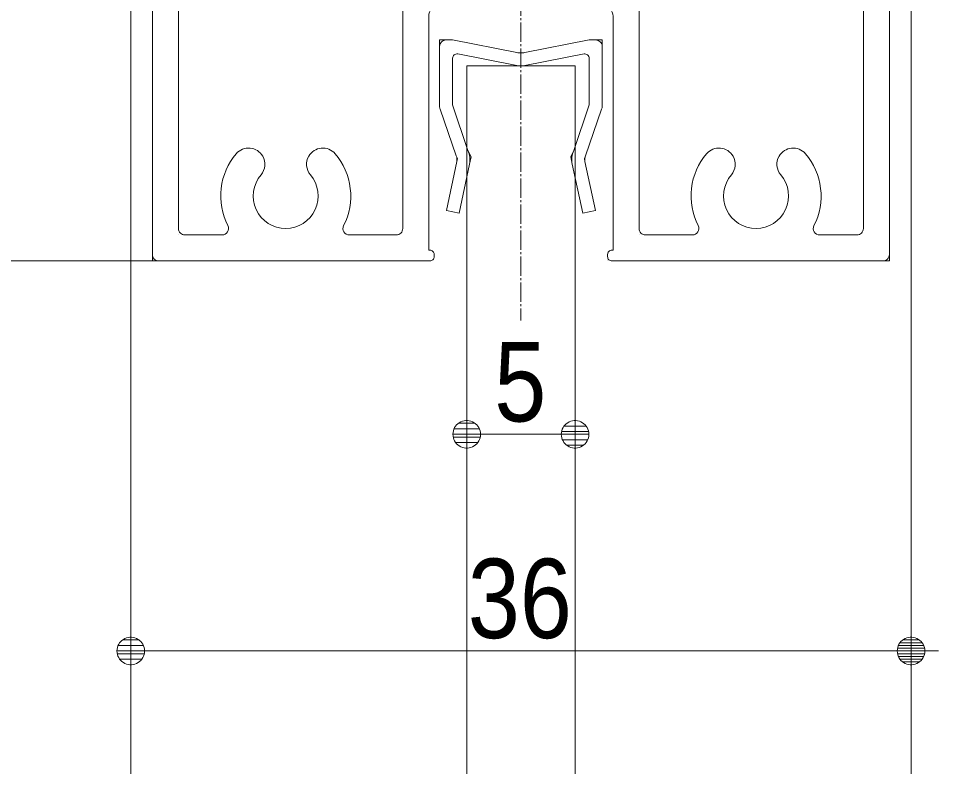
# Model space of a CAD drawing. Units: millimetres, scale not verified. Extents: x -6062 to 6062, y -3045 to 3045.
# Drawn here: x 398.9 to 823.4, y -43.1 to 302.2 of the extents above; entities that cross this region are included whole.
import ezdxf
from ezdxf.enums import TextEntityAlignment as Align

# ---------------------------------------------------------------- set-up
doc = ezdxf.new("R2010")
doc.units = ezdxf.units.MM
doc.header["$LTSCALE"] = 20
doc.linetypes.add('CHAIN2', pattern=[12, 9, -1, 1, -1])
for name, color, linetype, lineweight in [('0-1_0', 7, 'Continuous', 9), ('0-2_2寸法-1', 7, 'Continuous', 9), ('0-4_3一般', 7, 'Continuous', 9)]:
    doc.layers.add(name, color=color, linetype=linetype, lineweight=lineweight)
doc.styles.add('ＭＳ Ｐゴシック', font='')
doc.styles.get('ＭＳ Ｐゴシック').set_extended_font_data('MS PGothic')

# ---------------------------------------------------------------- blocks, each defined once
blk = doc.blocks.new('グループ-66')
at = {"layer": '0-4_3一般', "linetype": 'CHAIN2'}
blk.add_line((48363.7, 19926.8), (48363.7, 3255.3), dxfattribs=at)
blk = doc.blocks.new('グループ-67')
at = {"layer": '0-4_3一般'}
for p, q in [((45063.7, 10804.9), (45103.7, 10804.9)), ((51623.7, 10804.9), (51663.7, 10804.9)), ((44963.7, 10704.9), (44963.7, 3864.9)), ((51523.7, 10704.9), (51523.7, 10304.9)), ((51763.7, 3864.9), (51763.7, 10704.9)), ((49343.7, 10304.9), (51523.7, 10304.9)), ((47543.7, 10024.9), (47543.7, 10144.9)), ((47543.7, 10144.9), (47543.7, 10024.9)), ((49183.7, 10144.9), (49183.7, 10024.9)), ((45605.8, 9964.9), (45603.7, 9964.9)), ((47483.7, 9964.9), (46923.7, 9964.9)), ((49803.7, 9964.9), (49243.7, 9964.9)), ((51123.7, 9964.9), (51121.5, 9964.9)), ((46863.7, 8064.9), (46863.7, 9904.9)), ((49863.7, 9904.9), (49863.7, 8064.9)), ((45203.7, 4104.9), (45203.7, 9564.9)), ((51523.7, 9564.9), (51523.7, 4104.9)), ((46083.9, 9195.1), (46084.1, 9195.1)), ((50643.5, 9195.1), (50643.7, 9195.1)), ((46583.7, 9033.3), (46583.7, 7784.9)), ((50143.7, 9033.3), (50143.7, 7784.9)), ((46923.7, 8004.9), (47483.7, 8004.9)), ((49303.7, 8004.9), (49803.7, 8004.9)), ((47543.7, 7944.9), (47543.7, 7264.9)), ((49183.7, 7884.9), (49183.7, 7264.9)), ((47203.7, 7724.9), (46643.7, 7724.9)), ((47263.7, 6984.9), (47263.7, 7664.9)), ((49463.7, 6984.9), (49463.7, 7664.9)), ((50083.7, 7724.9), (49523.7, 7724.9)), ((49083.7, 7164.9), (47643.7, 7164.9)), ((47363.7, 6884.9), (48103.7, 6884.9)), ((48623.7, 6884.9), (49363.7, 6884.9)), ((48163.7, 6824.9), (48163.7, 6464.9)), ((48563.7, 6824.9), (48563.7, 6464.9)), ((47373.7, 6404.9), (48103.7, 6404.9)), ((48623.7, 6404.9), (49353.7, 6404.9)), ((47273.7, 4104.9), (47273.7, 6304.9)), ((49453.7, 4104.9), (49453.7, 6304.9)), ((47613.7, 6164.9), (49113.7, 6164.9)), ((47513.7, 3904.9), (47513.7, 6064.9)), ((49213.7, 6064.9), (49213.7, 3904.9)), ((45203.7, 4044.9), (45203.9, 4044.9)), ((45263.7, 4044.9), (45605.8, 4044.9)), ((47213.7, 4044.9), (46781.5, 4044.9)), ((49453.7, 4044.9), (49453.9, 4044.9)), ((49945.8, 4044.9), (49513.7, 4044.9)), ((51121.5, 4044.9), (51463.7, 4044.9)), ((44963.7, 3864.9), (44963.7, 3804.9)), ((47513.7, 3904.9), (47523.7, 3904.9)), ((47563.7, 3864.9), (47563.7, 3844.9)), ((49163.7, 3864.9), (49163.7, 3844.9)), ((49213.7, 3904.9), (49203.7, 3904.9)), ((51763.7, 3864.9), (51763.7, 3804.9)), ((45023.7, 3804.9), (44963.7, 3804.9)), ((47523.7, 3804.9), (45023.7, 3804.9)), ((49163.7, 3804.9), (49163.9, 3804.9)), ((49203.7, 3804.9), (51703.7, 3804.9)), ((51703.7, 3804.9), (51763.7, 3804.9))]:
    blk.add_line(p, q, dxfattribs=at)
blk.add_lwpolyline([(45203.7, 10704.9), (45203.7, 10304.9), (47383.7, 10304.9)], dxfattribs=at)
for centre, radius, start, end in [((45063.7, 10704.9), 100, 90, 135), ((45103.7, 10704.9), 100, 45, 90), ((51623.7, 10704.9), 100, 90, 135), ((51663.7, 10704.9), 100, 45, 90), ((45063.7, 10704.9), 100, 135, 180), ((45103.7, 10704.9), 100, 0, 45), ((51623.7, 10704.9), 100, 135, 180), ((51663.7, 10704.9), 100, 0, 45), ((47383.7, 10144.9), 160, 45, 90), ((49343.7, 10144.9), 160, 90, 135), ((47383.7, 10144.9), 160, 0, 45), ((49343.7, 10144.9), 160, 135, 180), ((47483.7, 10024.9), 60, 315, 0), ((49243.7, 10024.9), 60, 180, 225), ((45603.7, 9564.9), 400, 90, 135), ((45605.8, 9904.9), 60, 31.48215, 90), ((45605.8, 9904.9), 60, 332.96431, 31.48215), ((46923.7, 9904.9), 60, 135, 180), ((46923.7, 9904.9), 60, 90, 135), ((47483.7, 10024.9), 60, 270, 315), ((49243.7, 10024.9), 60, 225, 270), ((49803.7, 9904.9), 60, 45, 90), ((49803.7, 9904.9), 60, 0, 45), ((51121.5, 9904.9), 60, 148.51785, 207.03569), ((51121.5, 9904.9), 60, 90, 148.51785), ((51123.7, 9564.9), 400, 45, 90), ((46193.7, 9604.9), 600, 152.96431, 164.24654), ((46193.7, 9604.9), 300, 110.26439, 175.52878), ((46193.7, 9604.9), 300, 45, 110.26439), ((50533.7, 9604.9), 300, 69.73561, 135), ((50533.7, 9604.9), 300, 4.47122, 69.73561), ((50533.7, 9604.9), 600, 15.75346, 27.03569), ((45603.7, 9564.9), 400, 135, 180), ((46193.7, 9604.9), 600, 164.24654, 175.52878), ((46193.7, 9604.9), 300, 339.73561, 45), ((50533.7, 9604.9), 300, 135, 200.26439), ((50533.7, 9604.9), 600, 4.47122, 15.75346), ((51123.7, 9564.9), 400, 0, 45), ((45745, 9640), 150, 175.52878, 265.52878), ((45745, 9640), 150, 265.52878, 355.52878), ((50982.3, 9640), 150, 184.47122, 274.47122), ((50982.3, 9640), 150, 274.47122, 4.47122), ((46193.7, 9604.9), 300, 274.47122, 339.73561), ((50533.7, 9604.9), 300, 200.26439, 265.52878), ((46228.7, 9156.3), 150, 129.73561, 165), ((46228.7, 9156.3), 150, 94.47122, 129.73561), ((50498.6, 9156.3), 150, 50.26439, 85.52878), ((50498.6, 9156.3), 150, 15, 50.26439), ((46228.7, 9156.3), 150, 165, 219.73561), ((50498.6, 9156.3), 150, 320.26439, 15), ((46193.7, 9604.9), 600, 287.23561, 300), ((46523.7, 9033.3), 60, 60, 120), ((46523.7, 9033.3), 60, 0, 60), ((50203.7, 9033.3), 60, 120, 180), ((50203.7, 9033.3), 60, 60, 120), ((50533.7, 9604.9), 600, 240, 252.76439), ((46228.7, 9156.3), 150, 219.73561, 274.47122), ((46193.7, 9604.9), 600, 274.47122, 287.23561), ((50533.7, 9604.9), 600, 252.76439, 265.52878), ((50498.6, 9156.3), 150, 265.52878, 320.26439), ((46923.7, 8064.9), 60, 180, 225), ((46923.7, 8064.9), 60, 225, 270), ((47483.7, 7944.9), 60, 45, 90), ((47483.7, 7944.9), 60, 0, 45), ((49303.7, 7884.9), 120, 90, 135), ((49803.7, 8064.9), 60, 270, 315), ((49803.7, 8064.9), 60, 315, 0), ((49303.7, 7884.9), 120, 135, 180), ((46643.7, 7784.9), 60, 180, 225), ((46643.7, 7784.9), 60, 180, 225), ((46643.7, 7784.9), 60, 225, 270), ((46643.7, 7784.9), 60, 225, 270), ((50083.7, 7784.9), 60, 270, 315), ((50083.7, 7784.9), 60, 270, 315), ((50083.7, 7784.9), 60, 315, 0), ((50083.7, 7784.9), 60, 315, 0), ((47203.7, 7664.9), 60, 45, 90), ((47203.7, 7664.9), 60, 0, 45), ((49523.7, 7664.9), 60, 135, 180), ((49523.7, 7664.9), 60, 90, 135), ((47643.7, 7264.9), 100, 180, 225), ((49083.7, 7264.9), 100, 315, 0), ((47643.7, 7264.9), 100, 225, 270), ((49083.7, 7264.9), 100, 270, 315), ((47363.7, 6984.9), 100, 180, 225), ((49363.7, 6984.9), 100, 315, 0), ((47363.7, 6984.9), 100, 225, 270), ((48103.7, 6824.9), 60, 45, 90), ((48623.7, 6824.9), 60, 90, 135), ((49363.7, 6984.9), 100, 270, 315), ((48103.7, 6824.9), 60, 0, 45), ((48623.7, 6824.9), 60, 135, 180), ((48103.7, 6464.9), 60, 315, 0), ((48623.7, 6464.9), 60, 180, 225), ((47373.7, 6304.9), 100, 135, 180), ((47373.7, 6304.9), 100, 90, 135), ((48103.7, 6464.9), 60, 270, 315), ((48623.7, 6464.9), 60, 225, 270), ((49353.7, 6304.9), 100, 45, 90), ((49353.7, 6304.9), 100, 0, 45), ((47613.7, 6064.9), 100, 135, 180), ((47613.7, 6064.9), 100, 90, 135), ((49113.7, 6064.9), 100, 45, 90), ((49113.7, 6064.9), 100, 0, 45), ((45851.6, 4697.3), 150, 84.73561, 139.47122), ((45851.6, 4697.3), 150, 30, 84.73561), ((46535.7, 4697.3), 150, 95.26439, 150), ((46535.7, 4697.3), 150, 40.52878, 95.26439), ((50191.6, 4697.3), 150, 84.73561, 139.47122), ((50191.6, 4697.3), 150, 30, 84.73561), ((50875.7, 4697.3), 150, 95.26439, 150), ((50875.7, 4697.3), 150, 40.52878, 95.26439), ((46193.7, 4404.9), 600, 139.47122, 173.25346), ((45851.6, 4697.3), 150, 354.73561, 30), ((46535.7, 4697.3), 150, 150, 185.26439), ((46193.7, 4404.9), 600, 6.74654, 40.52878), ((50533.7, 4404.9), 600, 139.47122, 173.25346), ((50191.6, 4697.3), 150, 354.73561, 30), ((50875.7, 4697.3), 150, 150, 185.26439), ((50533.7, 4404.9), 600, 6.74654, 40.52878), ((45851.6, 4697.3), 150, 319.47122, 354.73561), ((46535.7, 4697.3), 150, 185.26439, 220.52878), ((50191.6, 4697.3), 150, 319.47122, 354.73561), ((50875.7, 4697.3), 150, 185.26439, 220.52878), ((46193.7, 4404.9), 300, 139.47122, 204.73561), ((46193.7, 4404.9), 300, 335.26439, 40.52878), ((50533.7, 4404.9), 300, 139.47122, 204.73561), ((50533.7, 4404.9), 300, 335.26439, 40.52878), ((46193.7, 4404.9), 600, 173.25346, 207.0357), ((46193.7, 4404.9), 600, 332.9643, 6.74654), ((50533.7, 4404.9), 600, 173.25346, 207.03569), ((50533.7, 4404.9), 600, 332.96431, 6.74654), ((46193.7, 4404.9), 300, 204.73561, 270), ((46193.7, 4404.9), 300, 270, 335.26439), ((50533.7, 4404.9), 300, 204.73561, 270), ((50533.7, 4404.9), 300, 270, 335.26439), ((45263.7, 4104.9), 60, 180, 225), ((45605.8, 4104.9), 60, 328.51785, 27.0357), ((46781.5, 4104.9), 60, 152.9643, 211.48215), ((47213.7, 4104.9), 60, 315, 0), ((49513.7, 4104.9), 60, 180, 225), ((49945.8, 4104.9), 60, 328.51785, 27.03569), ((51121.5, 4104.9), 60, 152.96431, 211.48215), ((51463.7, 4104.9), 60, 315, 0), ((45263.7, 4104.9), 60, 225, 270), ((45605.8, 4104.9), 60, 270, 328.51785), ((46781.5, 4104.9), 60, 211.48215, 270), ((47213.7, 4104.9), 60, 270, 315), ((49513.7, 4104.9), 60, 225, 270), ((49945.8, 4104.9), 60, 270, 328.51785), ((51121.5, 4104.9), 60, 211.48215, 270), ((51463.7, 4104.9), 60, 270, 315), ((45023.7, 3864.9), 60, 180, 225), ((45023.7, 3864.9), 60, 225, 270), ((47523.7, 3864.9), 40, 45, 90), ((47523.7, 3864.9), 40, 0, 45), ((47523.7, 3844.9), 40, 315, 0), ((49203.7, 3864.9), 40, 135, 180), ((49203.7, 3844.9), 40, 180, 225), ((49203.7, 3864.9), 40, 90, 135), ((51703.7, 3864.9), 60, 270, 315), ((51703.7, 3864.9), 60, 315, 0), ((47523.7, 3844.9), 40, 270, 315), ((49203.7, 3844.9), 40, 225, 270)]:
    blk.add_arc(centre, radius, start, end, dxfattribs=at)
blk = doc.blocks.new('グループ-79')
at = {"layer": '0-4_3一般'}
for p, q in [((47613.7, 5844.9), (47613.7, 5784.9)), ((47613.7, 5844.9), (47673.7, 5844.9)), ((47613.7, 5231.5), (47613.7, 5784.9)), ((47673.7, 5844.9), (47733.7, 5844.9)), ((48326.3, 5728.4), (47733.7, 5844.9)), ((48401, 5728.4), (48993.7, 5844.9)), ((48993.7, 5844.9), (49053.7, 5844.9)), ((49113.7, 5844.9), (49053.7, 5844.9)), ((49113.7, 5844.9), (49113.7, 5784.9)), ((49113.7, 5784.9), (49113.7, 5231.5)), ((48326.3, 5608.4), (47781.1, 5715.9)), ((48401, 5608.4), (48946.2, 5715.9)), ((47733.7, 5244.9), (47733.7, 5676.6)), ((48993.7, 5244.9), (48993.7, 5676.6)), ((47766.4, 4774.6), (47619.4, 5205.8)), ((47733.7, 5244.9), (47874.9, 4825.8)), ((48852.4, 4825.8), (48993.7, 5244.9)), ((49107.9, 5205.8), (48960.9, 4774.6)), ((47777.9, 4750.2), (47766.4, 4774.6)), ((47903.7, 4764.9), (47874.9, 4825.8)), ((47903.7, 4764.9), (47889.7, 4699)), ((48823.7, 4764.9), (48852.4, 4825.8)), ((48823.7, 4764.9), (48837.6, 4699)), ((48949.4, 4750.2), (48960.9, 4774.6)), ((47777.9, 4750.2), (47772.3, 4723.9)), ((48949.4, 4750.2), (48955, 4723.9))]:
    blk.add_line(p, q, dxfattribs=at)
for points in [[(47889.7, 4699), (47793.7, 4244.9), (47676.3, 4269.7), (47772.3, 4723.9)], [(48955, 4723.9), (49051.1, 4269.7), (48933.7, 4244.9), (48837.6, 4699)]]:
    blk.add_lwpolyline(points, dxfattribs=at)
for centre, radius, start, end in [((47673.7, 5784.9), 60, 135, 180), ((47673.7, 5784.9), 60, 90, 135), ((49053.7, 5784.9), 60, 45, 90), ((49053.7, 5784.9), 60, 0, 45), ((47773.7, 5676.6), 40, 129.6175, 180), ((47773.7, 5676.6), 40, 79.23499, 129.6175), ((48363.7, 5924.9), 200, 259.23499, 264.6175), ((48363.7, 5924.9), 200, 264.6175, 270), ((48363.7, 5924.9), 200, 270, 275.3825), ((48363.7, 5924.9), 200, 275.3825, 280.76501), ((48953.7, 5676.6), 40, 50.3825, 100.76501), ((48953.7, 5676.6), 40, 0, 50.3825), ((48363.7, 5804.9), 200, 259.23499, 264.6175), ((48363.7, 5804.9), 200, 264.6175, 270), ((48363.7, 5804.9), 200, 270, 275.3825), ((48363.7, 5804.9), 200, 275.3825, 280.76501), ((47673.7, 5231.5), 60, 180, 192.63886), ((47673.7, 5231.5), 60, 192.63886, 205.27772), ((49053.7, 5231.5), 60, 334.72228, 347.36114), ((49053.7, 5231.5), 60, 347.36114, 0), ((47694.1, 4740.4), 80, 6.66677, 25.27772), ((47694.1, 4740.4), 200, 6.66677, 25.27772), ((47694.1, 4740.4), 200, 348.05582, 6.66677), ((49033.3, 4740.4), 200, 173.33323, 191.94418), ((49033.3, 4740.4), 200, 154.72228, 173.33323), ((49033.3, 4740.4), 80, 154.72228, 173.33323), ((47694.1, 4740.4), 80, 348.05582, 6.66677), ((49033.3, 4740.4), 80, 173.33323, 191.94418)]:
    blk.add_arc(centre, radius, start, end, dxfattribs=at)
blk = doc.blocks.new('グループ-82')
at = {"layer": '0-4_3一般'}
for p, q in [((47863.7, 5604.9), (47863.7, -32200)), ((48863.7, 5604.9), (47863.7, 5604.9)), ((48863.7, -32200), (48863.7, 5604.9))]:
    blk.add_line(p, q, dxfattribs=at)
blk.add_lwpolyline([(51963.7, 10804.9), (51963.7, -37400), (44763.7, -37400), (44763.7, 10804.9)], close=True, dxfattribs=at)
blk = doc.blocks.new('グループ-91')
at = {"layer": '0-4_3一般'}
for name in ['グループ-66', 'グループ-82', 'グループ-67', 'グループ-79']:
    blk.add_blockref(name, (0, 0), dxfattribs=at)
blk = doc.blocks.new('グループ-93')
at = {"layer": '0-4_3一般'}
blk.add_blockref('グループ-91', (0, 0), dxfattribs=at)
blk = doc.blocks.new('_Dot')
at = {"layer": '0-1_0'}
for p, q in [((-10, 0), (-20, 0)), ((9.78, 2), (-9.78, 2)), ((7.99, 6), (-7.99, 6)), ((9.16, -3.98), (-9.16, -3.98)), ((6, -7.98), (-6, -7.98))]:
    blk.add_line(p, q, dxfattribs=at)
for points in [[(10, 0), (9.92, 1.25), (9.69, 2.49), (9.3, 3.68), (8.76, 4.82), (8.09, 5.88), (7.29, 6.85), (6.37, 7.71), (5.36, 8.44), (4.26, 9.05), (3.09, 9.51), (1.87, 9.82), (0.63, 9.98), (-0.63, 9.98), (-1.87, 9.82), (-3.09, 9.51), (-4.26, 9.05), (-5.36, 8.44), (-6.37, 7.71), (-7.29, 6.85), (-8.09, 5.88), (-8.76, 4.82), (-9.3, 3.68), (-9.69, 2.49), (-9.92, 1.25), (-10, 0), (0, 0)], [(-10, 0), (-9.92, -1.25), (-9.69, -2.49), (-9.3, -3.68), (-8.76, -4.82), (-8.09, -5.88), (-7.29, -6.85), (-6.37, -7.71), (-5.36, -8.44), (-4.26, -9.05), (-3.09, -9.51), (-1.87, -9.82), (-0.63, -9.98), (0.63, -9.98), (1.87, -9.82), (3.09, -9.51), (4.26, -9.05), (5.36, -8.44), (6.37, -7.71), (7.29, -6.85), (8.09, -5.88), (8.76, -4.82), (9.3, -3.68), (9.69, -2.49), (9.92, -1.25), (10, 0), (0, 0)]]:
    blk.add_lwpolyline(points, close=True, dxfattribs=at)

msp = doc.modelspace()

# ---------------------------------------------------------------- linework, layer by layer
at = {"layer": '0-2_2寸法-1'}
for p, q in [((540.68, 190.25), (74.31, 190.25)), ((605.68, 130.25), (605.88, 130.25)), ((655.68, 130.25), (655.88, 130.25)), ((642.97, 110.25), (618.4, 110.25)), ((450.68, 30.25), (450.88, 30.25)), ((810.68, 30.25), (810.88, 30.25)), ((810.68, 30.25), (810.88, 30.25)), ((797.97, 10.25), (463.4, 10.25))]:
    msp.add_line(p, q, dxfattribs=at)

# ---------------------------------------------------------------- block references
at = {"layer": '0-2_2寸法-1', "xscale": 0.6356201, "yscale": 0.6356201, "rotation": 180}
for p in [(605.68, 110.25), (450.68, 10.25), (810.68, 10.25)]:
    msp.add_blockref('_Dot', p, dxfattribs=at)
at = {"layer": '0-2_2寸法-1', "xscale": 0.6356201, "yscale": 0.6356201}
for p in [(655.68, 110.25), (810.68, 10.25)]:
    msp.add_blockref('_Dot', p, dxfattribs=at)
at = {"layer": '0-4_3一般', "xscale": 0.05, "yscale": 0.05}
msp.add_blockref('グループ-93', (-1787.5, 0), dxfattribs=at)

# ---------------------------------------------------------------- texts
at = {"layer": '0-2_2寸法-1', "style": 'ＭＳ Ｐゴシック', "width": 0.9}
for s, p in [('5', (618.39, 105.19)), ('36', (606.19, 5.19))]:
    msp.add_text(s, height=36.66, dxfattribs=at).set_placement(p, align=Align.BOTTOM_LEFT)

doc.saveas('drawing.dxf')
